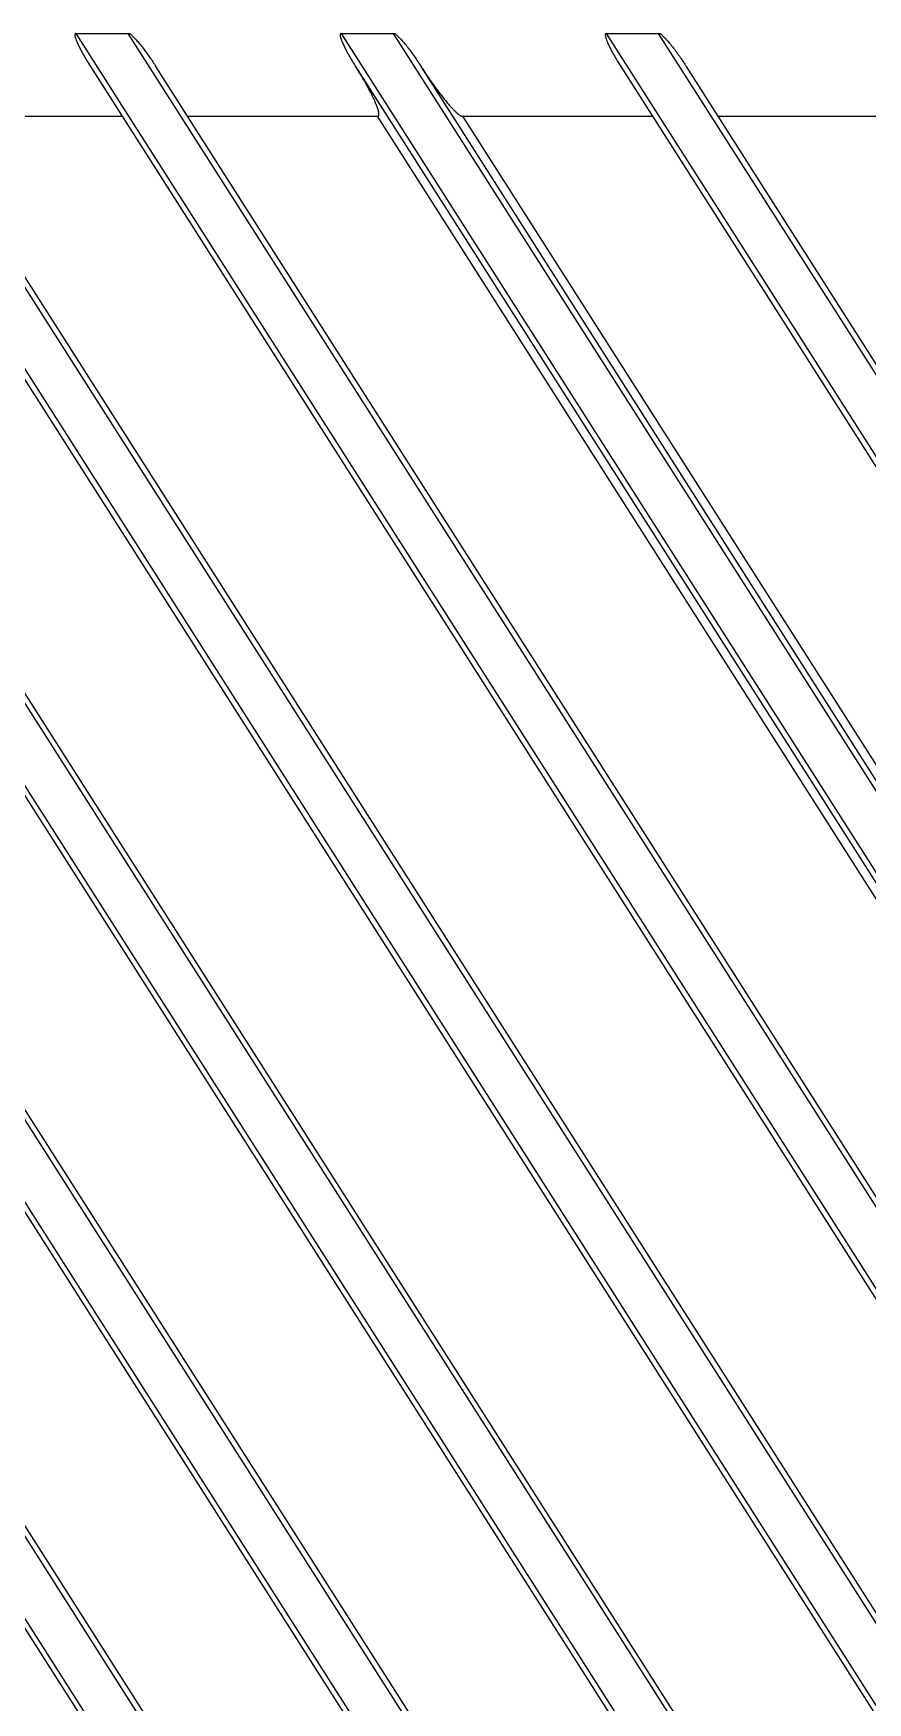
# Model space of a CAD drawing. Header units: millimetres. Extents: x 620 to 19791, y 2539 to 6969.
# Drawn here: x 17686.6 to 17716.9, y 4727.7 to 4788.1 of the extents above; entities that cross this region are included whole.
import ezdxf

# ---------------------------------------------------------------- set-up
doc = ezdxf.new("R2010")
doc.units = ezdxf.units.MM

# ---------------------------------------------------------------- blocks, each defined once
blk = doc.blocks.new('tgd')
at = {"color": 7, "linetype": 'Continuous', "lineweight": 25}
for p, q in [((18344.104, 5028.149), (18439.269, 4878.766)), ((18439.269, 4881.744), (18345.998, 5028.15)), ((18353.704, 5028.151), (18355.601, 5028.151)), ((18353.704, 5028.151), (18439.269, 4893.841)), ((18439.269, 4896.819), (18355.601, 5028.151)), ((18363.308, 5028.151), (18365.205, 5028.151)), ((18363.308, 5028.151), (18439.269, 4908.917)), ((18439.269, 4911.894), (18365.205, 5028.151)), ((18372.912, 5028.151), (18374.809, 5028.151)), ((18372.912, 5028.151), (18439.269, 4923.992)), ((18439.269, 4926.97), (18374.809, 5028.151)), ((18439.269, 4863.69), (18335.104, 5027.196)), ((18336.76, 5027.575), (18439.269, 4866.668)), ((18344.627, 5026.95), (18439.1, 4878.658)), ((18439.437, 4881.851), (18346.998, 5026.951)), ((18354.231, 5026.951), (18439.1, 4893.734)), ((18439.437, 4896.926), (18356.603, 5026.951)), ((18363.835, 5026.951), (18439.1, 4908.809)), ((18439.437, 4912.002), (18366.207, 5026.951)), ((18373.439, 5026.951), (18439.1, 4923.884)), ((18439.437, 4927.077), (18375.811, 5026.951)), ((18439.437, 4866.776), (18337.815, 5026.29)), ((18335.778, 5025.765), (18439.1, 4863.583)), ((18348.145, 5025.151), (18355.378, 5025.151)), ((18357.749, 5025.151), (18364.626, 5025.151)), ((18438.847, 4908.648), (18364.626, 5025.151)), ((18367.709, 5025.151), (18374.586, 5025.151)), ((18367.709, 5025.151), (18439.69, 4912.163)), ((18376.957, 5025.151), (18384.19, 5025.151)), ((18439.269, 4851.593), (18329.71, 5023.565)), ((18439.269, 4848.615), (18328.104, 5023.108)), ((18439.437, 4851.7), (18330.346, 5022.939)), ((18328.885, 5021.51), (18439.1, 4848.508)), ((18439.269, 4836.517), (18324.516, 5016.643)), ((18439.437, 4836.625), (18325.881, 5014.872)), ((18439.269, 4833.54), (18324.171, 5014.206)), ((18325.582, 5011.62), (18439.1, 4833.432))]:
    blk.add_line(p, q, dxfattribs=at)
for points, knots in [([(18353.704, 5028.151), (18353.696, 5028.147), (18353.681, 5028.139), (18353.668, 5028.118), (18353.666, 5028.094), (18353.671, 5028.059), (18353.681, 5028.011), (18353.713, 5027.909), (18353.795, 5027.714), (18353.919, 5027.474), (18354.074, 5027.203), (18354.173, 5027.043), (18354.231, 5026.951)], [0, 0, 0, 0, 0.019676, 0.036058, 0.051366, 0.073864, 0.114112, 0.160554, 0.308553, 0.584137, 0.758673, 1, 1, 1, 1]), ([(18355.601, 5028.151), (18355.611, 5028.15), (18355.631, 5028.149), (18355.661, 5028.138), (18355.69, 5028.12), (18355.721, 5028.091), (18355.764, 5028.045), (18355.822, 5027.986), (18355.908, 5027.901), (18356.014, 5027.778), (18356.179, 5027.566), (18356.382, 5027.288), (18356.53, 5027.062), (18356.603, 5026.951)], [0, 0, 0, 0, 0.018945, 0.038329, 0.0591, 0.081785, 0.118769, 0.178836, 0.238803, 0.346775, 0.486397, 0.748249, 1, 1, 1, 1]), ([(18363.308, 5028.151), (18363.3, 5028.147), (18363.285, 5028.139), (18363.272, 5028.118), (18363.27, 5028.094), (18363.275, 5028.059), (18363.285, 5028.011), (18363.317, 5027.909), (18363.399, 5027.714), (18363.523, 5027.474), (18363.678, 5027.203), (18363.777, 5027.043), (18363.835, 5026.951)], [0, 0, 0, 0, 0.019676, 0.0360578, 0.0513658, 0.0738645, 0.1141116, 0.1605537, 0.3085527, 0.5841371, 0.758673, 1, 1, 1, 1]), ([(18365.205, 5028.151), (18365.215, 5028.15), (18365.236, 5028.149), (18365.265, 5028.138), (18365.294, 5028.12), (18365.325, 5028.091), (18365.368, 5028.045), (18365.426, 5027.986), (18365.512, 5027.901), (18365.618, 5027.778), (18365.783, 5027.566), (18365.986, 5027.288), (18366.134, 5027.062), (18366.207, 5026.951)], [0, 0, 0, 0, 0.018945, 0.038329, 0.0591, 0.081785, 0.118769, 0.178836, 0.238803, 0.346775, 0.486398, 0.748249, 1, 1, 1, 1]), ([(18372.912, 5028.151), (18372.904, 5028.147), (18372.889, 5028.139), (18372.876, 5028.118), (18372.875, 5028.094), (18372.879, 5028.059), (18372.89, 5028.011), (18372.921, 5027.909), (18373.003, 5027.714), (18373.127, 5027.474), (18373.282, 5027.203), (18373.382, 5027.043), (18373.439, 5026.951)], [0, 0, 0, 0, 0.019676, 0.036058, 0.051366, 0.073864, 0.114112, 0.160554, 0.308553, 0.584137, 0.758673, 1, 1, 1, 1]), ([(18374.809, 5028.151), (18374.819, 5028.15), (18374.84, 5028.149), (18374.869, 5028.138), (18374.898, 5028.12), (18374.929, 5028.091), (18374.972, 5028.045), (18375.03, 5027.986), (18375.116, 5027.901), (18375.222, 5027.778), (18375.387, 5027.566), (18375.59, 5027.288), (18375.738, 5027.062), (18375.811, 5026.951)], [0, 0, 0, 0, 0.018945, 0.038329, 0.0591, 0.081785, 0.118769, 0.178836, 0.238803, 0.346775, 0.486397, 0.748249, 1, 1, 1, 1]), ([(18364.626, 5025.151), (18364.634, 5025.152), (18364.649, 5025.153), (18364.667, 5025.169), (18364.677, 5025.193), (18364.681, 5025.225), (18364.679, 5025.268), (18364.669, 5025.323), (18364.646, 5025.413), (18364.599, 5025.544), (18364.521, 5025.729), (18364.414, 5025.952), (18364.262, 5026.238), (18364.07, 5026.576), (18363.915, 5026.823), (18363.835, 5026.951)], [0, 0, 0, 0, 0.011124, 0.021482, 0.033583, 0.049115, 0.068905, 0.096905, 0.130641, 0.207347, 0.301404, 0.427295, 0.571574, 0.778286, 1, 1, 1, 1]), ([(18366.207, 5026.951), (18366.277, 5026.843), (18366.414, 5026.631), (18366.624, 5026.326), (18366.833, 5026.04), (18367.01, 5025.813), (18367.149, 5025.644), (18367.247, 5025.529), (18367.337, 5025.43), (18367.419, 5025.345), (18367.492, 5025.276), (18367.557, 5025.222), (18367.615, 5025.183), (18367.664, 5025.157), (18367.695, 5025.153), (18367.709, 5025.151)], [0, 0, 0, 0, 0.163489, 0.319979, 0.469578, 0.612411, 0.683353, 0.747095, 0.803675, 0.853149, 0.895599, 0.931156, 0.960047, 0.982697, 1, 1, 1, 1])]:
    blk.add_open_spline(points, degree=3, knots=knots, dxfattribs=at)
blk = doc.blocks.new('*U206')
blk.add_blockref('tgd', (-18292.478, -4886.103))
blk = doc.blocks.new('*U207')
at = {"color": 0, "linetype": 'ByBlock', "lineweight": -2, "transparency": 16777216}
blk.add_blockref('*U206', (0, 675), dxfattribs=at)

msp = doc.modelspace()

# ---------------------------------------------------------------- block references
msp.add_blockref('*U207', (17626.96016, 3971.06063))

doc.saveas('drawing.dxf')
